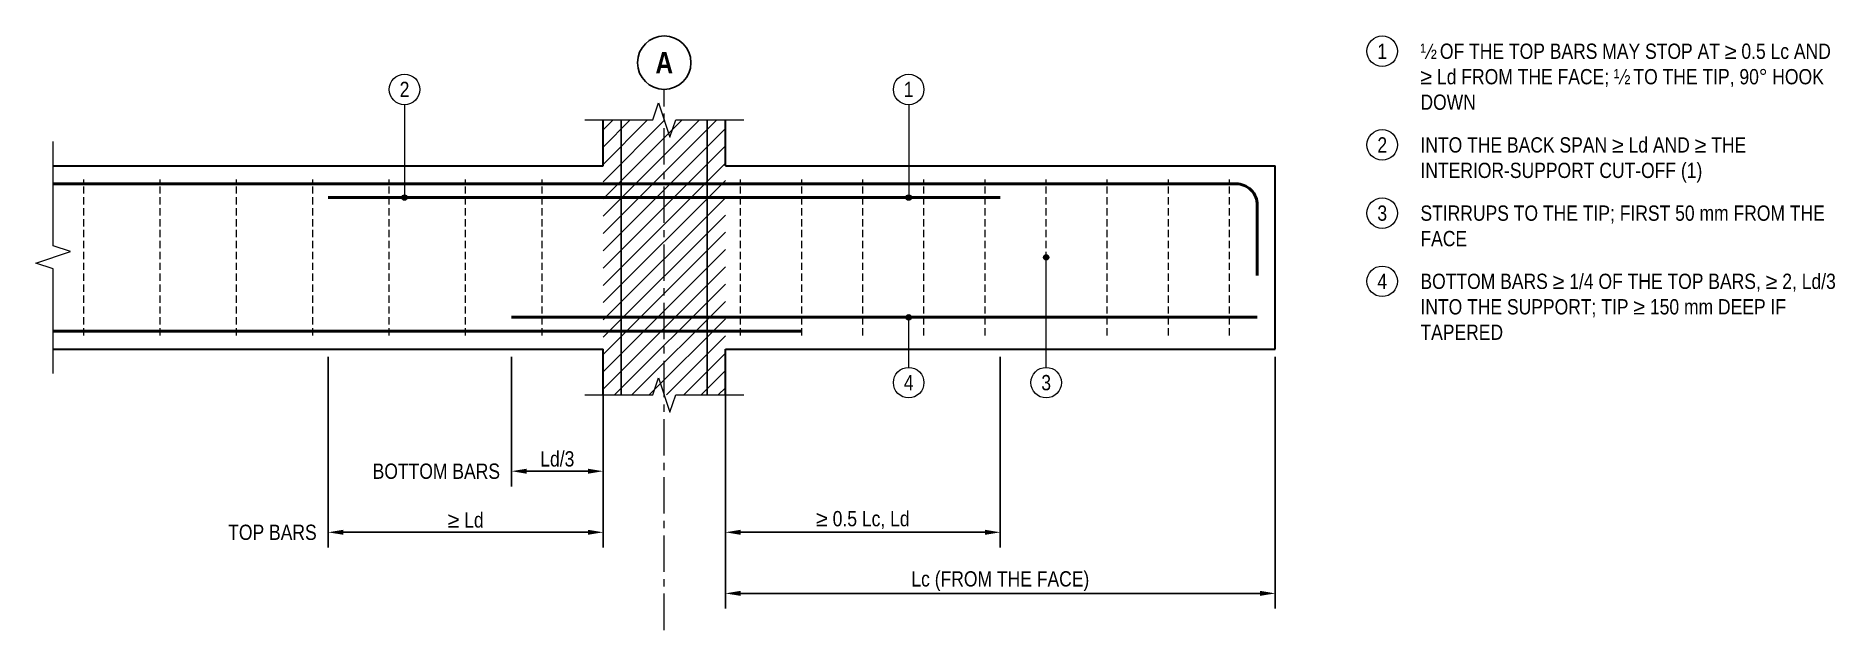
# Model space of a CAD drawing. Header units: millimetres. Extents: x -1856 to 4032, y -32920 to -30975.
import ezdxf
from ezdxf.enums import TextEntityAlignment as Align

# ---------------------------------------------------------------- set-up
doc = ezdxf.new("R2010")
doc.units = ezdxf.units.MM
doc.header["$LTSCALE"] = 3.75
doc.linetypes.add('CENTER', pattern=[50.8, 31.75, -6.35, 6.35, -6.35])
doc.linetypes.add('HIDDEN', pattern=[9.525, 6.35, -3.175])
for name, color, linetype, lineweight in [('S-ANNO', 3, 'Continuous', 18), ('S-BREAK', 8, 'Continuous', 18), ('S-CENT', 3, 'CENTER', 18), ('S-CONC', 4, 'Continuous', 35), ('S-DIMS', 2, 'Continuous', 18), ('S-HATCH', 9, 'Continuous', 13), ('S-REBR', 1, 'Continuous', 50), ('S-REBR-NF', 252, 'Continuous', 25), ('S-STIR-ELEV', 8, 'HIDDEN', 18), ('S-SYMB', 6, 'Continuous', 25), ('S-TEXT', 7, 'Continuous', 18)]:
    doc.layers.add(name, color=color, linetype=linetype, lineweight=lineweight)
doc.styles.add('AN', font='ARIALN_0.TTF')
doc.styles.add('ANB', font='ARIALNB_0.TTF')
doc.dimstyles.new('EIT-25', dxfattribs={"dimscale": 25, "dimtxt": 2, "dimasz": 2, "dimexe": 2, "dimexo": 1, "dimgap": 0.6, "dimtad": 1, "dimdec": 0, "dimtxsty": 'AN', "dimcen": 2.5, "dimclrd": 2, "dimclre": 8, "dimclrt": 7, "dimazin": 3, "dimtfac": 1, "dimtmove": 1, "dimatfit": 3, "dimlwd": -1, "dimlwe": -1, "dimarcsym": 0})

msp = doc.modelspace()

# ---------------------------------------------------------------- hatches: boundary and pattern name
at = {"layer": 'S-ANNO'}
h = msp.add_hatch(color=256, dxfattribs=at)
h.dxf.hatch_style = 1
edge = h.paths.add_edge_path()
edge.add_arc((-650, -31504), 8.75, 0, 360)
h = msp.add_hatch(color=256, dxfattribs=at)
h.dxf.hatch_style = 1
edge = h.paths.add_edge_path()
edge.add_arc((1000, -31504), 8.75, 0, 360)
h = msp.add_hatch(color=256, dxfattribs=at)
h.dxf.hatch_style = 1
edge = h.paths.add_edge_path()
edge.add_arc((1450, -31700), 8.75, 0, 360)
h = msp.add_hatch(color=256, dxfattribs=at)
h.dxf.hatch_style = 1
edge = h.paths.add_edge_path()
edge.add_arc((1000, -31896), 8.75, 0, 360)
at = {"layer": 'S-HATCH'}
h = msp.add_hatch(dxfattribs=at)
h.set_pattern_fill('ANSI31', color=256, scale=12.59843)
h.paths.add_polyline_path([(0, -32150), (400, -32150), (400, -31250), (0, -31250)])

# ---------------------------------------------------------------- linework, layer by layer
at = {"layer": 'S-ANNO'}
for p, q in [((-650, -31200), (-650, -31504)), ((1000, -31200), (1000, -31504)), ((1450, -32060), (1450, -31700)), ((1000, -32060), (1000, -31896))]:
    msp.add_line(p, q, dxfattribs=at)
for centre, radius in [((2550, -31025), 50), ((-650, -31150), 50), ((1000, -31150), 50), ((2550, -31331.7), 50), ((-650, -31504), 8.75), ((1000, -31504), 8.75), ((2550, -31555), 50), ((1450, -31700), 8.75), ((2550, -31778.3), 50), ((1000, -31896), 8.75), ((1000, -32110), 50), ((1450, -32110), 50)]:
    msp.add_circle(centre, radius, dxfattribs=at)
at = {"layer": 'S-BREAK', "flags": 128}
for points in [[(-60, -31250), (162.5, -31250), (181.2, -31193.8), (218.8, -31306.2), (237.5, -31250), (460, -31250)], [(-1800, -32080), (-1800, -31737.5), (-1856.2, -31718.8), (-1743.8, -31681.2), (-1800, -31662.5), (-1800, -31320)], [(-60, -32150), (162.5, -32150), (181.2, -32093.8), (218.8, -32206.2), (237.5, -32150), (460, -32150)]]:
    msp.add_lwpolyline(points, dxfattribs=at)
at = {"layer": 'S-CENT'}
msp.add_line((200, -32920), (200, -31150), dxfattribs=at)
at = {"layer": 'S-CONC'}
for p, q in [((0, -31400), (0, -31250)), ((400, -31400), (400, -31250)), ((-1800, -31400), (0, -31400)), ((400, -31400), (2200, -31400)), ((2200, -32000), (2200, -31400)), ((-1800, -32000), (0, -32000)), ((0, -32150), (0, -32000)), ((400, -32150), (400, -32000)), ((400, -32000), (2200, -32000))]:
    msp.add_line(p, q, dxfattribs=at)
at = {"layer": 'S-REBR', "flags": 128}
msp.add_lwpolyline([(-1800, -31459), (2071, -31459, -0.414214), (2141, -31529), (2141, -31759)], format="xyb", dxfattribs=at)
for points in [[(-900, -31504), (1300, -31504)], [(-300, -31896), (2141, -31896)], [(-1800, -31941), (650, -31941)]]:
    msp.add_lwpolyline(points, dxfattribs=at)
at = {"layer": 'S-REBR-NF', "flags": 128}
for points in [[(59, -32150), (59, -31250)], [(341, -32150), (341, -31250)]]:
    msp.add_lwpolyline(points, dxfattribs=at)
at = {"layer": 'S-STIR-ELEV'}
for p, q in [((-1700, -31955.5), (-1700, -31444.5)), ((-1450, -31955.5), (-1450, -31444.5)), ((-1200, -31955.5), (-1200, -31444.5)), ((-950, -31955.5), (-950, -31444.5)), ((-700, -31955.5), (-700, -31444.5)), ((-450, -31955.5), (-450, -31444.5)), ((-200, -31955.5), (-200, -31444.5)), ((450, -31955.5), (450, -31444.5)), ((650, -31955.5), (650, -31444.5)), ((850, -31955.5), (850, -31444.5)), ((1050, -31955.5), (1050, -31444.5)), ((1250, -31955.5), (1250, -31444.5)), ((1450, -31955.5), (1450, -31444.5)), ((1650, -31955.5), (1650, -31444.5)), ((1850, -31955.5), (1850, -31444.5)), ((2050, -31955.5), (2050, -31444.5))]:
    msp.add_line(p, q, dxfattribs=at)
at = {"layer": 'S-SYMB'}
msp.add_circle((200, -31062.5), 87.5, dxfattribs=at)

# ---------------------------------------------------------------- texts
at = {"layer": 'S-TEXT'}
for s, height, style, p in [('A', 70, 'ANB', (200, -31062.5)), ('1', 50, 'AN', (2550, -31025)), ('2', 50, 'AN', (-650, -31150)), ('1', 50, 'AN', (1000, -31150)), ('2', 50, 'AN', (2550, -31331.7)), ('3', 50, 'AN', (2550, -31555)), ('4', 50, 'AN', (2550, -31778.3)), ('4', 50, 'AN', (1000, -32110)), ('3', 50, 'AN', (1450, -32110))]:
    msp.add_text(s, height=height, dxfattribs=dict(at, style=style)).set_placement(p, align=Align.MIDDLE_CENTER)
at = {"layer": 'S-TEXT', "style": 'AN'}
for s, p in [('½ OF THE TOP BARS MAY STOP AT ≥ 0.5 Lc AND', (2675, -31025)), ('≥ Ld FROM THE FACE; ½ TO THE TIP, 90° HOOK', (2675, -31108.3)), ('DOWN', (2675, -31191.7)), ('INTO THE BACK SPAN ≥ Ld AND ≥ THE', (2675, -31331.7)), ('INTERIOR-SUPPORT CUT-OFF (1)', (2675, -31415)), ('STIRRUPS TO THE TIP; FIRST 50 mm FROM THE', (2675, -31555)), ('FACE', (2675, -31638.3)), ('BOTTOM BARS ≥ 1/4 OF THE TOP BARS, ≥ 2, Ld/3', (2675, -31778.3)), ('INTO THE SUPPORT; TIP ≥ 150 mm DEEP IF', (2675, -31861.7)), ('TAPERED', (2675, -31945))]:
    msp.add_text(s, height=50, dxfattribs=at).set_placement(p, align=Align.MIDDLE_LEFT)
for s, p in [('BOTTOM BARS', (-337.5, -32400)), ('TOP BARS', (-937.5, -32600))]:
    msp.add_text(s, height=50, dxfattribs=at).set_placement(p, align=Align.MIDDLE_RIGHT)

# ---------------------------------------------------------------- dimensions: what is measured, and where the dimension line sits
at = {"layer": 'S-DIMS'}
for base, p1, p2, text in [((-900, -32600), (-900, -32000), (0, -32000), '≥ Ld'), ((-300, -32400), (-300, -32000), (0, -32000), 'Ld/3'), ((400, -32600), (400, -32000), (1300, -32000), '≥ 0.5 Lc, Ld'), ((400, -32800), (400, -32000), (2200, -32000), 'Lc (FROM THE FACE)')]:
    msp.add_linear_dim(base=base, p1=p1, p2=p2, text=text, dimstyle='EIT-25', dxfattribs=at).render()

doc.saveas('drawing.dxf')
